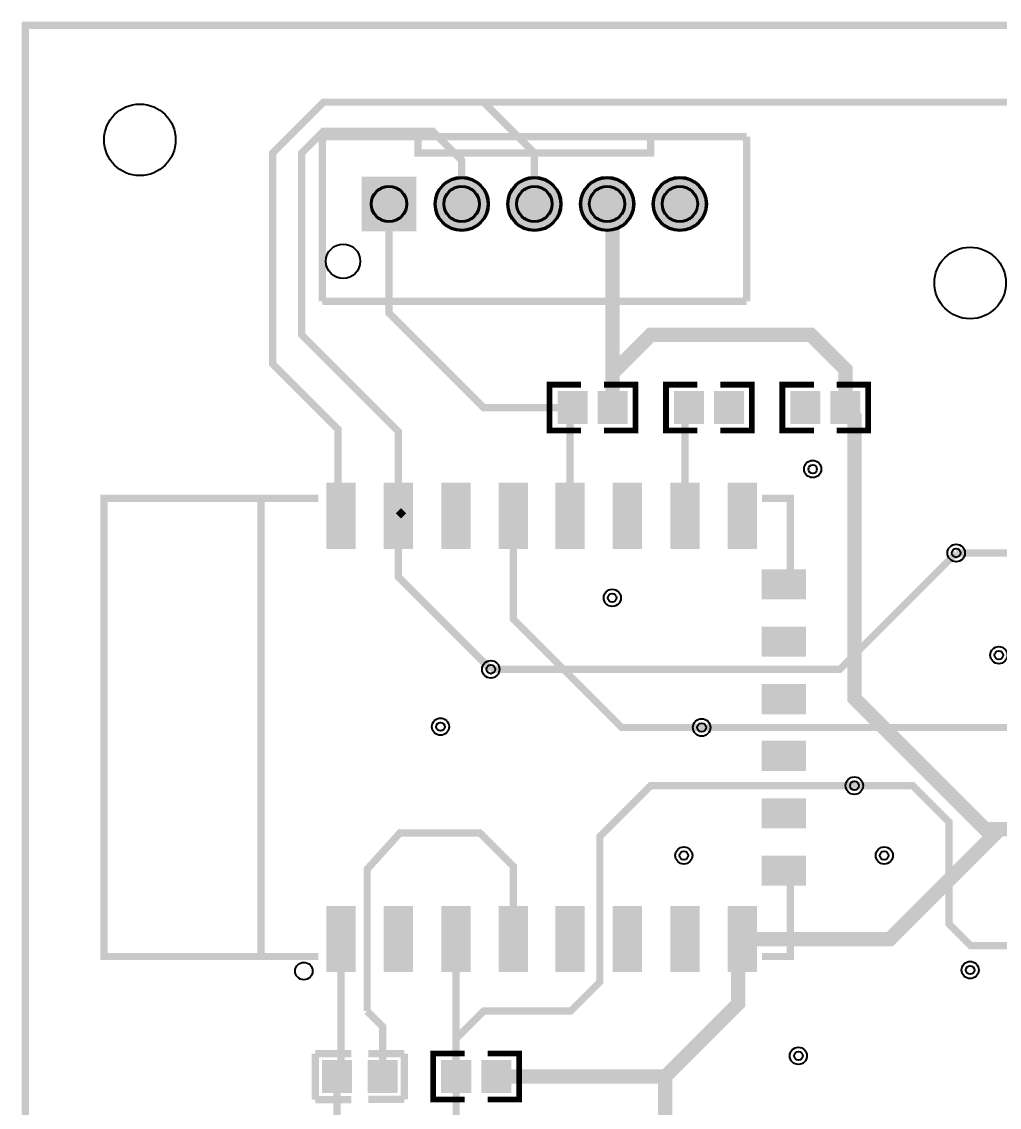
# Model space of a CAD drawing. Header units: millimetres. Extents: x -0.1 to 80.1, y 39.9 to 118.1.
# Drawn here: x -0.13 to 34.02, y 80.2 to 118.13 of the extents above; entities that cross this region are included whole.
import ezdxf

# ---------------------------------------------------------------- set-up
doc = ezdxf.new("R2010")
doc.units = ezdxf.units.MM
for name, color, linetype, true_color in [('BoardOutLine', 7, 'Continuous', 0xff00ff), ('BottomLayer', 7, 'Continuous', 0x0000ff), ('BottomSolderMaskLayer', 7, 'Continuous', 0xaa00ff), ('Hole', 7, 'Continuous', 0x222222), ('Multi-Layer', 7, 'Continuous', 0xc0c0c0), ('TopLayer', 7, 'Continuous', 0xff0000), ('TopPasteMaskLayer', 7, 'Continuous', 0x808080), ('TopSilkLayer', 7, 'Continuous', 0xffcc00), ('TopSolderMaskLayer', 7, 'Continuous', 0x800080)]:
    doc.layers.add(name, color=color, linetype=linetype, true_color=true_color)

msp = doc.modelspace()

# ---------------------------------------------------------------- hatches: boundary and pattern name
at = {"layer": 'BottomSolderMaskLayer'}
for points in [[(11.749, 112.711), (13.651, 112.711), (13.651, 110.809), (11.749, 110.809)], [(14.289, 111.76, 1), (16.191, 111.76, 1)], [(16.829, 111.76, 1), (18.731, 111.76, 1)], [(19.369, 111.76, 1), (21.271, 111.76, 1)], [(21.909, 111.76, 1), (23.811, 111.76, 1)]]:
    msp.add_hatch(color=256, dxfattribs=at).paths.add_polyline_path(points)
at = {"layer": 'Multi-Layer'}
for points in [[(11.8, 112.66), (13.6, 112.66), (13.6, 110.86), (11.8, 110.86)], [(14.34, 111.76, 1), (16.14, 111.76, 1)], [(16.88, 111.76, 1), (18.68, 111.76, 1)], [(19.42, 111.76, 1), (21.22, 111.76, 1)], [(21.96, 111.76, 1), (23.76, 111.76, 1)]]:
    msp.add_hatch(color=256, dxfattribs=at).paths.add_polyline_path(points)
at = {"layer": 'TopLayer'}
for points in [[(18.612, 105.198), (19.612, 105.198), (19.612, 104.098), (18.612, 104.098)], [(20.012, 105.198), (21.012, 105.198), (21.012, 104.098), (20.012, 104.098)], [(23.676, 104.098), (22.676, 104.098), (22.676, 105.198), (23.676, 105.198)], [(25.076, 104.098), (24.076, 104.098), (24.076, 105.198), (25.076, 105.198)], [(26.74, 105.198), (27.74, 105.198), (27.74, 104.098), (26.74, 104.098)], [(28.14, 105.198), (29.14, 105.198), (29.14, 104.098), (28.14, 104.098)], [(10.523, 99.764), (10.523, 101.963), (11.524, 101.963), (11.524, 99.764)], [(12.53, 99.764), (12.53, 101.963), (13.531, 101.963), (13.531, 99.764)], [(14.536, 99.764), (14.536, 101.963), (15.537, 101.963), (15.537, 99.764)], [(16.543, 99.764), (16.543, 101.963), (17.544, 101.963), (17.544, 99.764)], [(18.524, 99.764), (18.524, 101.963), (19.525, 101.963), (19.525, 99.764)], [(20.531, 99.764), (20.531, 101.963), (21.532, 101.963), (21.532, 99.764)], [(22.537, 99.764), (22.537, 101.963), (23.538, 101.963), (23.538, 99.764)], [(24.544, 99.764), (24.544, 101.963), (25.545, 101.963), (25.545, 99.764)], [(27.243, 97.976), (25.742, 97.976), (25.742, 98.976), (27.243, 98.976)], [(27.243, 95.969), (25.742, 95.969), (25.742, 96.97), (27.243, 96.97)], [(27.243, 93.962), (25.742, 93.962), (25.742, 94.963), (27.243, 94.963)], [(27.243, 91.981), (25.742, 91.981), (25.742, 92.982), (27.243, 92.982)], [(27.243, 89.975), (25.742, 89.975), (25.742, 90.975), (27.243, 90.975)], [(27.243, 87.968), (25.742, 87.968), (25.742, 88.969), (27.243, 88.969)], [(10.523, 84.981), (10.523, 87.181), (11.524, 87.181), (11.524, 84.981)], [(12.53, 84.981), (12.53, 87.181), (13.531, 87.181), (13.531, 84.981)], [(14.536, 84.981), (14.536, 87.181), (15.537, 87.181), (15.537, 84.981)], [(16.543, 84.981), (16.543, 87.181), (17.544, 87.181), (17.544, 84.981)], [(18.524, 84.981), (18.524, 87.181), (19.525, 87.181), (19.525, 84.981)], [(20.531, 84.981), (20.531, 87.181), (21.532, 87.181), (21.532, 84.981)], [(22.537, 84.981), (22.537, 87.181), (23.538, 87.181), (23.538, 84.981)], [(24.544, 84.981), (24.544, 87.181), (25.545, 87.181), (25.545, 84.981)], [(11.384, 80.73), (10.384, 80.73), (10.384, 81.83), (11.384, 81.83)], [(12.984, 80.73), (11.984, 80.73), (11.984, 81.83), (12.984, 81.83)], [(14.548, 81.83), (15.548, 81.83), (15.548, 80.73), (14.548, 80.73)], [(15.948, 81.83), (16.948, 81.83), (16.948, 80.73), (15.948, 80.73)]]:
    msp.add_hatch(color=256, dxfattribs=at).paths.add_polyline_path(points)
at = {"layer": 'TopPasteMaskLayer'}
for points in [[(18.612, 105.198), (19.612, 105.198), (19.612, 104.098), (18.612, 104.098)], [(20.012, 105.198), (21.012, 105.198), (21.012, 104.098), (20.012, 104.098)], [(23.676, 104.098), (22.676, 104.098), (22.676, 105.198), (23.676, 105.198)], [(25.076, 104.098), (24.076, 104.098), (24.076, 105.198), (25.076, 105.198)], [(26.74, 105.198), (27.74, 105.198), (27.74, 104.098), (26.74, 104.098)], [(28.14, 105.198), (29.14, 105.198), (29.14, 104.098), (28.14, 104.098)], [(10.523, 99.764), (10.523, 101.963), (11.524, 101.963), (11.524, 99.764)], [(12.53, 99.764), (12.53, 101.963), (13.531, 101.963), (13.531, 99.764)], [(14.536, 99.764), (14.536, 101.963), (15.537, 101.963), (15.537, 99.764)], [(16.543, 99.764), (16.543, 101.963), (17.544, 101.963), (17.544, 99.764)], [(18.524, 99.764), (18.524, 101.963), (19.525, 101.963), (19.525, 99.764)], [(20.531, 99.764), (20.531, 101.963), (21.532, 101.963), (21.532, 99.764)], [(22.537, 99.764), (22.537, 101.963), (23.538, 101.963), (23.538, 99.764)], [(24.544, 99.764), (24.544, 101.963), (25.545, 101.963), (25.545, 99.764)], [(27.243, 97.976), (25.742, 97.976), (25.742, 98.976), (27.243, 98.976)], [(27.243, 95.969), (25.742, 95.969), (25.742, 96.97), (27.243, 96.97)], [(27.243, 93.962), (25.742, 93.962), (25.742, 94.963), (27.243, 94.963)], [(27.243, 91.981), (25.742, 91.981), (25.742, 92.982), (27.243, 92.982)], [(27.243, 89.975), (25.742, 89.975), (25.742, 90.975), (27.243, 90.975)], [(27.243, 87.968), (25.742, 87.968), (25.742, 88.969), (27.243, 88.969)], [(10.523, 84.981), (10.523, 87.181), (11.524, 87.181), (11.524, 84.981)], [(12.53, 84.981), (12.53, 87.181), (13.531, 87.181), (13.531, 84.981)], [(14.536, 84.981), (14.536, 87.181), (15.537, 87.181), (15.537, 84.981)], [(16.543, 84.981), (16.543, 87.181), (17.544, 87.181), (17.544, 84.981)], [(18.524, 84.981), (18.524, 87.181), (19.525, 87.181), (19.525, 84.981)], [(20.531, 84.981), (20.531, 87.181), (21.532, 87.181), (21.532, 84.981)], [(22.537, 84.981), (22.537, 87.181), (23.538, 87.181), (23.538, 84.981)], [(24.544, 84.981), (24.544, 87.181), (25.545, 87.181), (25.545, 84.981)], [(11.384, 80.73), (10.384, 80.73), (10.384, 81.83), (11.384, 81.83)], [(12.984, 80.73), (11.984, 80.73), (11.984, 81.83), (12.984, 81.83)], [(14.548, 81.83), (15.548, 81.83), (15.548, 80.73), (14.548, 80.73)], [(15.948, 81.83), (16.948, 81.83), (16.948, 80.73), (15.948, 80.73)]]:
    msp.add_hatch(color=256, dxfattribs=at).paths.add_polyline_path(points)
at = {"layer": 'TopSolderMaskLayer'}
for points in [[(11.749, 112.711), (13.651, 112.711), (13.651, 110.809), (11.749, 110.809)], [(14.289, 111.76, 1), (16.191, 111.76, 1)], [(16.829, 111.76, 1), (18.731, 111.76, 1)], [(19.369, 111.76, 1), (21.271, 111.76, 1)], [(21.909, 111.76, 1), (23.811, 111.76, 1)], [(18.587, 105.224), (19.637, 105.224), (19.637, 104.073), (18.587, 104.073)], [(19.987, 105.224), (21.037, 105.224), (21.037, 104.073), (19.987, 104.073)], [(23.702, 104.073), (22.651, 104.073), (22.651, 105.224), (23.702, 105.224)], [(25.102, 104.073), (24.051, 104.073), (24.051, 105.224), (25.102, 105.224)], [(26.715, 105.224), (27.765, 105.224), (27.765, 104.073), (26.715, 104.073)], [(28.115, 105.224), (29.165, 105.224), (29.165, 104.073), (28.115, 104.073)], [(10.512, 99.708), (10.512, 102.019), (11.536, 102.019), (11.536, 99.708)], [(12.518, 99.708), (12.518, 102.019), (13.542, 102.019), (13.542, 99.708)], [(14.525, 99.708), (14.525, 102.019), (15.549, 102.019), (15.549, 99.708)], [(16.531, 99.708), (16.531, 102.019), (17.555, 102.019), (17.555, 99.708)], [(18.513, 99.708), (18.513, 102.019), (19.537, 102.019), (19.537, 99.708)], [(20.519, 99.708), (20.519, 102.019), (21.543, 102.019), (21.543, 99.708)], [(22.526, 99.708), (22.526, 102.019), (23.55, 102.019), (23.55, 99.708)], [(24.533, 99.708), (24.533, 102.019), (25.556, 102.019), (25.556, 99.708)], [(27.268, 97.95), (25.716, 97.95), (25.716, 99.002), (27.268, 99.002)], [(27.268, 95.944), (25.716, 95.944), (25.716, 96.995), (27.268, 96.995)], [(27.268, 93.937), (25.716, 93.937), (25.716, 94.989), (27.268, 94.989)], [(27.268, 91.956), (25.716, 91.956), (25.716, 93.007), (27.268, 93.007)], [(27.268, 89.949), (25.716, 89.949), (25.716, 91.001), (27.268, 91.001)], [(27.268, 87.943), (25.716, 87.943), (25.716, 88.994), (27.268, 88.994)], [(10.512, 84.925), (10.512, 87.236), (11.536, 87.236), (11.536, 84.925)], [(12.518, 84.925), (12.518, 87.236), (13.542, 87.236), (13.542, 84.925)], [(14.525, 84.925), (14.525, 87.236), (15.549, 87.236), (15.549, 84.925)], [(16.531, 84.925), (16.531, 87.236), (17.555, 87.236), (17.555, 84.925)], [(18.513, 84.925), (18.513, 87.236), (19.537, 87.236), (19.537, 84.925)], [(20.519, 84.925), (20.519, 87.236), (21.543, 87.236), (21.543, 84.925)], [(22.526, 84.925), (22.526, 87.236), (23.55, 87.236), (23.55, 84.925)], [(24.533, 84.925), (24.533, 87.236), (25.556, 87.236), (25.556, 84.925)], [(11.409, 80.705), (10.359, 80.705), (10.359, 81.856), (11.409, 81.856)], [(13.009, 80.705), (11.959, 80.705), (11.959, 81.856), (13.009, 81.856)], [(14.523, 81.855), (15.573, 81.855), (15.573, 80.705), (14.523, 80.705)], [(15.923, 81.855), (16.973, 81.855), (16.973, 80.705), (15.923, 80.705)]]:
    msp.add_hatch(color=256, dxfattribs=at).paths.add_polyline_path(points)

# ---------------------------------------------------------------- linework, layer by layer
at = {"layer": 'BoardOutLine', "const_width": 0.254}
msp.add_lwpolyline([(0, 118), (80, 118), (80, 40), (0, 40), (0, 118)], close=True, dxfattribs=at)
at = {"layer": 'BottomLayer', "const_width": 0.254}
for points in [[(32.512, 99.568), (28.448, 95.504), (16.256, 95.504)], [(23.622, 93.472), (32.766, 93.472), (45.974, 93.472), (50.038, 89.408)], [(40.132, 85.852), (33.02, 85.852), (32.258, 86.614), (32.258, 90.17), (30.988, 91.44), (28.956, 91.44)]]:
    msp.add_lwpolyline(points, dxfattribs=at)
at = {"layer": 'BottomSolderMaskLayer'}
for centre, radius in [((15.24, 111.76), 0.951), ((17.78, 111.76), 0.951), ((20.32, 111.76), 0.951), ((22.86, 111.76), 0.951), ((12.7, 111.76), 0.634), ((15.24, 111.76), 0.634), ((17.78, 111.76), 0.634), ((20.32, 111.76), 0.634), ((22.86, 111.76), 0.634)]:
    msp.add_circle(centre, radius, dxfattribs=at)
at = {"layer": 'Hole'}
for centre, radius in [((27.5, 102.5), 0.15), ((32.512, 99.568), 0.152), ((20.5, 98), 0.15), ((34, 96), 0.15), ((16.256, 95.504), 0.152), ((14.5, 93.5), 0.15), ((23.622, 93.472), 0.152), ((28.956, 91.44), 0.152), ((23, 89), 0.15), ((30, 89), 0.15), ((33, 85), 0.15), ((27, 82), 0.15)]:
    msp.add_circle(centre, radius, dxfattribs=at)
at = {"layer": 'Multi-Layer'}
for centre, radius in [((4, 114), 1.25), ((15.24, 111.76), 0.9), ((17.78, 111.76), 0.9), ((20.32, 111.76), 0.9), ((22.86, 111.76), 0.9), ((12.7, 111.76), 0.6), ((15.24, 111.76), 0.6), ((17.78, 111.76), 0.6), ((20.32, 111.76), 0.6), ((22.86, 111.76), 0.6), ((11.1, 109.76), 0.6), ((33, 109), 1.25), ((27.5, 102.5), 0.3), ((32.512, 99.568), 0.305), ((20.5, 98), 0.3), ((34, 96), 0.3), ((16.256, 95.504), 0.305), ((14.5, 93.5), 0.3), ((23.622, 93.472), 0.305), ((28.956, 91.44), 0.305), ((23, 89), 0.3), ((30, 89), 0.3), ((33, 85), 0.3), ((27, 82), 0.3)]:
    msp.add_circle(centre, radius, dxfattribs=at)
at = {"layer": 'TopLayer'}
for points, const_width in [([(11.024, 100.864), (10.922, 100.965), (10.922, 103.886), (8.636, 106.172), (8.636, 113.538), (10.414, 115.316), (16.002, 115.316), (17.78, 113.538), (17.78, 111.76)], 0.254), ([(16.002, 115.316), (35.306, 115.316), (37.338, 113.284), (37.338, 105.41), (39.624, 103.124), (41.758, 103.124)], 0.254), ([(15.24, 111.76), (15.24, 113.284), (14.224, 114.3), (10.414, 114.3), (9.652, 113.538), (9.652, 107.188), (13.03, 103.81), (13.03, 100.864)], 0.254), ([(12.7, 111.76), (12.7, 107.95), (16.002, 104.648), (19.112, 104.648)], 0.254), ([(20.32, 111.76), (20.513, 111.567), (20.513, 105.857)], 0.5), ([(28.641, 104.648), (28.641, 105.979), (27.432, 107.188), (21.844, 107.188), (20.513, 105.857), (20.513, 104.648)], 0.5), ([(19.112, 104.648), (19.025, 104.561), (19.025, 100.864)], 0.254), ([(23.176, 104.648), (23.038, 104.51), (23.038, 100.864)], 0.254), ([(28.64, 104.648), (28.956, 104.332), (28.956, 94.488), (33.528, 89.916), (36.113, 89.916)], 0.5), ([(13.208, 101.041), (13.03, 100.864)], 0.254), ([(16.256, 95.504), (13.03, 98.73), (13.03, 100.864)], 0.254), ([(17.043, 100.864), (17.043, 97.257), (20.828, 93.472), (23.622, 93.472)], 0.254), ([(41.758, 99.568), (32.512, 99.568)], 0.254), ([(15.048, 81.28), (15.048, 82.612), (16.002, 83.566), (19.05, 83.566), (20.066, 84.582), (20.066, 89.662), (21.844, 91.44), (28.956, 91.44)], 0.254), ([(11.938, 83.566), (11.938, 88.519), (13.081, 89.789), (15.875, 89.789), (17.043, 88.621), (17.043, 86.081)], 0.254), ([(36.114, 89.916), (34.036, 89.916), (30.201, 86.081), (25.044, 86.081)], 0.5), ([(10.884, 81.28), (11.024, 81.42), (11.024, 86.081)], 0.254), ([(15.037, 86.081), (15.047, 81.28)], 0.254), ([(25.044, 86.081), (24.892, 85.928), (24.892, 83.82), (22.352, 81.28), (16.448, 81.28)], 0.5), ([(11.938, 83.566), (12.484, 83.02), (12.484, 81.28)], 0.254), ([(20.828, 79.756), (19.05, 79.756), (18.034, 78.74), (18.034, 77.47), (16.764, 76.2), (12.192, 76.2), (10.884, 77.508), (10.884, 81.28)], 0.254), ([(15.048, 81.28), (15.048, 78.74)], 0.254), ([(22.352, 81.28), (22.352, 72.136), (23.741, 70.747), (24.511, 70.747)], 0.5)]:
    msp.add_lwpolyline(points, dxfattribs=dict(at, const_width=const_width))
at = {"layer": 'TopSilkLayer'}
for points, const_width in [([(25.19, 114.11), (10.37, 114.11)], 0.254), ([(10.37, 114.11), (10.37, 108.36)], 0.254), ([(21.844, 114.046), (21.844, 113.538), (13.716, 113.538), (13.716, 114.046)], 0.254), ([(25.19, 108.36), (25.19, 114.11)], 0.254), ([(10.37, 108.36), (25.19, 108.36)], 0.254), ([(19.412, 105.448), (18.312, 105.448), (18.312, 104.448), (18.312, 103.848), (19.412, 103.848)], 0.2), ([(20.212, 105.448), (21.312, 105.448), (21.312, 103.848), (20.212, 103.848)], 0.2), ([(23.476, 103.848), (22.376, 103.848), (22.376, 105.448), (23.476, 105.448)], 0.2), ([(24.276, 103.848), (25.376, 103.848), (25.376, 104.848), (25.376, 105.448), (24.276, 105.448)], 0.2), ([(27.54, 105.448), (26.44, 105.448), (26.44, 104.448), (26.44, 103.848), (27.54, 103.848)], 0.2), ([(28.34, 105.448), (29.44, 105.448), (29.44, 103.848), (28.34, 103.848)], 0.2), ([(10.236, 101.473), (8.23, 101.473), (2.743, 101.473), (2.743, 85.471), (8.23, 85.471), (10.236, 85.471)], 0.254), ([(8.23, 85.471), (8.23, 101.473)], 0.254), ([(26.721, 98.984), (26.721, 101.473), (25.73, 101.473)], 0.254), ([(26.721, 87.96), (26.721, 85.471), (25.73, 85.471)], 0.254), ([(11.383, 82.075), (10.133, 82.075)], 0.254), ([(10.133, 80.475), (10.133, 82.075)], 0.254), ([(11.984, 82.08), (13.234, 82.08)], 0.254), ([(13.234, 80.48), (13.234, 82.08)], 0.254), ([(15.348, 82.08), (14.248, 82.08), (14.248, 81.08), (14.248, 80.48), (15.348, 80.48)], 0.2), ([(16.148, 82.08), (17.248, 82.08), (17.248, 80.48), (16.148, 80.48)], 0.2), ([(11.383, 80.475), (10.133, 80.475)], 0.254), ([(11.984, 80.48), (13.234, 80.48)], 0.254)]:
    msp.add_lwpolyline(points, dxfattribs=dict(at, const_width=const_width))
msp.add_circle((9.728, 84.963), 0.305, dxfattribs=at)
at = {"layer": 'TopSolderMaskLayer'}
for centre, radius in [((15.24, 111.76), 0.951), ((17.78, 111.76), 0.951), ((20.32, 111.76), 0.951), ((22.86, 111.76), 0.951), ((12.7, 111.76), 0.634), ((15.24, 111.76), 0.634), ((17.78, 111.76), 0.634), ((20.32, 111.76), 0.634), ((22.86, 111.76), 0.634)]:
    msp.add_circle(centre, radius, dxfattribs=at)

doc.saveas('drawing.dxf')
